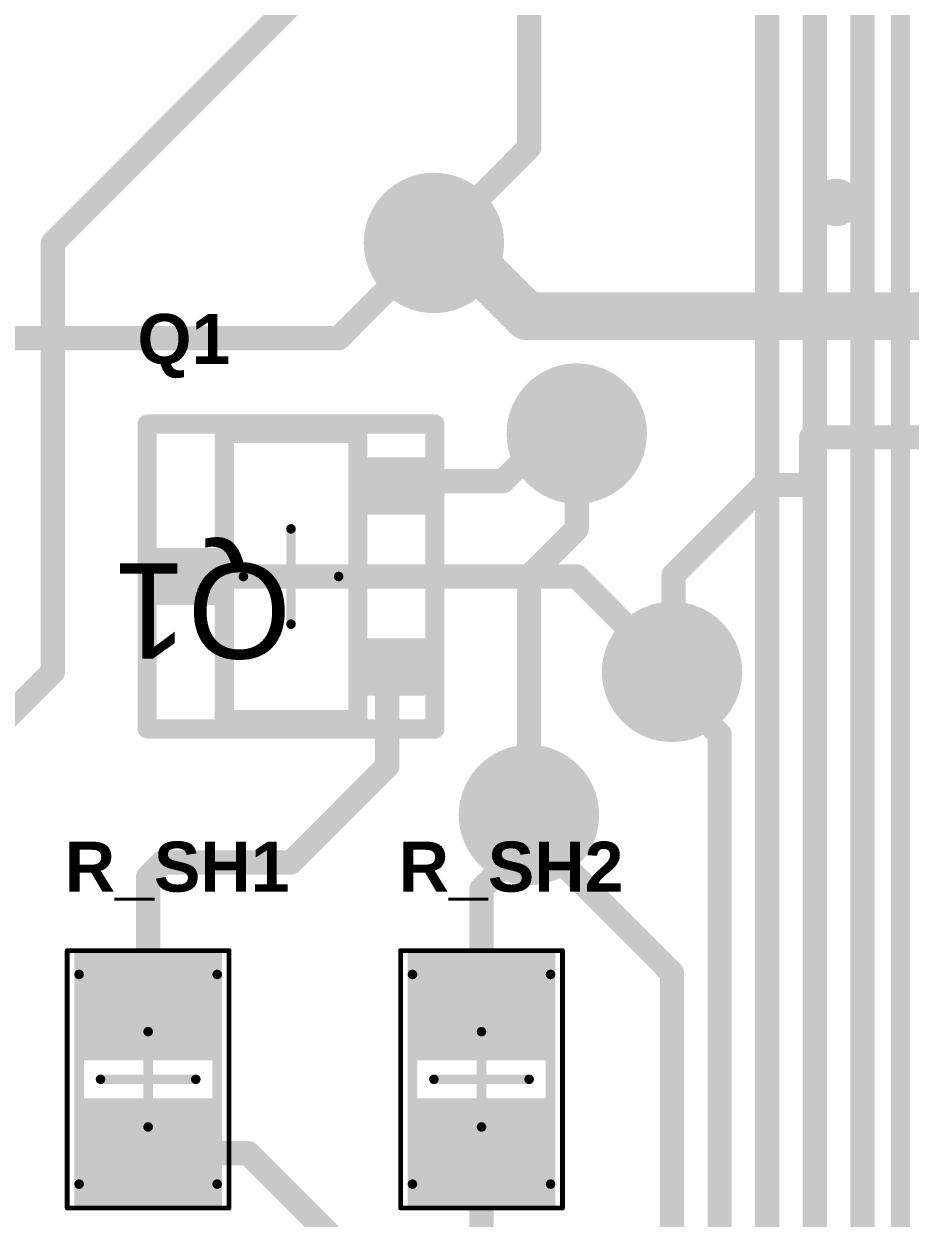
# Model space of a CAD drawing. Header units: inches. Extents: x 0 to 5429, y 0 to 5429.
# Drawn here: x 20.2 to 29.5, y 34.27 to 46.8 of the extents above; entities that cross this region are included whole.
import ezdxf

# ---------------------------------------------------------------- set-up
doc = ezdxf.new("R2010")
doc.units = ezdxf.units.IN
for name, color, linetype in [('Bottom Layer', 5, 'Continuous'), ('Bottom Solder', 6, 'Continuous'), ('GND', 16, 'Continuous'), ('Top 3D Body', 56, 'Continuous'), ('Top Assembly', 56, 'Continuous'), ('Top Component Center', 56, 'Continuous'), ('Top Courtyard', 56, 'Continuous'), ('Top Layer', 1, 'Continuous'), ('Top Overlay', 2, 'Continuous'), ('Top Paste', 8, 'Continuous'), ('Top Solder', 216, 'Continuous'), ('VDD', 76, 'Continuous'), ('Via Holes', 16, 'Continuous')]:
    doc.layers.add(name, color=color, linetype=linetype)
doc.styles.add('Arial', font='', dxfattribs={"height": 0.2})
doc.styles.add('Arial_Bold', font='', dxfattribs={"height": 0.2})
doc.styles.get('Arial').set_extended_font_data('Arial')
doc.styles.get('Arial_Bold').set_extended_font_data('Arial', bold=True)

# ---------------------------------------------------------------- blocks, each defined once
blk = doc.blocks.new('RESC2013X70X40LL20T20_12')
at = {"layer": 'Top Layer'}
for points in [[(-1.25000004, -0.6750278600000001), (-1.25000004, 0.6749719799999998), (-0.2999994000000001, 0.6749719800000001), (-0.2999993999999998, -0.6750278599999998)], [(0.3000095600000002, -0.6750278600000001), (0.3000095599999998, 0.6749719799999998), (1.2500102, 0.6749719800000001), (1.2500102, -0.6750278599999998)]]:
    blk.add_hatch(color=1, dxfattribs=at).paths.add_polyline_path(points)
at = {"layer": 'Top Paste'}
for points in [[(-1.25000004, -0.6750278600000001), (-1.25000004, 0.6749719799999998), (-0.2999994000000001, 0.6749719800000001), (-0.2999993999999998, -0.6750278599999998)], [(0.3000095600000002, -0.6750278600000001), (0.3000095599999998, 0.6749719799999998), (1.2500102, 0.6749719800000001), (1.2500102, -0.6750278599999998)]]:
    blk.add_hatch(color=8, dxfattribs=at).paths.add_polyline_path(points)
at = {"layer": 'Top Solder'}
for points in [[(-1.35160004, -0.7766278600000002), (-1.35160004, 0.7765719799999998), (-0.1983994000000001, 0.77657198), (-0.1983993999999998, -0.7766278599999997)], [(0.1984095600000001, -0.7766278600000002), (0.1984095599999998, 0.7765719799999998), (1.3516102, 0.77657198), (1.3516102, -0.7766278599999997)]]:
    blk.add_hatch(color=216, dxfattribs=at).paths.add_polyline_path(points)
at = {"layer": 'Top 3D Body'}
for points in [[(-1.10001812, -0.72499474, 0.0999998, 0.0999998, 0), (-1.10001812, 0.72498966, 0.0999998, 0.0999998, 0)], [(1.09997748, 0.72498966, 0.0999998, 0.0999998, 0), (-1.10001812, 0.72498966, 0.0999998, 0.0999998, 0)], [(1.09997748, -0.72499474, 0.0999998, 0.0999998, 0), (1.09997748, 0.72498966, 0.0999998, 0.0999998, 0)], [(1.09997748, -0.72499474, 0.0999998, 0.0999998, 0), (-1.10001812, -0.72499474, 0.0999998, 0.0999998, 0)]]:
    blk.add_lwpolyline(points, format="xyseb", dxfattribs=at)
for points in [[(-1.1250168, 0.72498966, 0.0499999, 0.0499999, 1), (-1.07501944, 0.72498966, 0.0499999, 0.0499999, 1)], [(-1.1250168, 0.72498966, 0.0499999, 0.0499999, 1), (-1.07501944, 0.72498966, 0.0499999, 0.0499999, 1)], [(1.0749788, 0.72498966, 0.0499999, 0.0499999, 1), (1.12497616, 0.72498966, 0.0499999, 0.0499999, 1)], [(1.0749788, 0.72498966, 0.0499999, 0.0499999, 1), (1.12497616, 0.72498966, 0.0499999, 0.0499999, 1)], [(-1.1250168, -0.72499474, 0.0499999, 0.0499999, 1), (-1.07501944, -0.72499474, 0.0499999, 0.0499999, 1)], [(-1.1250168, -0.72499474, 0.0499999, 0.0499999, 1), (-1.07501944, -0.72499474, 0.0499999, 0.0499999, 1)], [(1.0749788, -0.72499474, 0.0499999, 0.0499999, 1), (1.12497616, -0.72499474, 0.0499999, 0.0499999, 1)], [(1.0749788, -0.72499474, 0.0499999, 0.0499999, 1), (1.12497616, -0.72499474, 0.0499999, 0.0499999, 1)]]:
    blk.add_lwpolyline(points, format="xyseb", close=True, dxfattribs=at)
at = {"layer": 'Top Courtyard'}
for points in [[(-1.35000492, -0.8500135399999998, 0.0499999, 0.0499999, 0), (-1.35000492, 0.85000846, 0.0499999, 0.0499999, 0)], [(1.35001508, 0.85000846, 0.0499999, 0.0499999, 0), (-1.35000492, 0.85000846, 0.0499999, 0.0499999, 0)], [(1.35001508, -0.8500135399999998, 0.0499999, 0.0499999, 0), (1.35001508, 0.85000846, 0.0499999, 0.0499999, 0)], [(5.08e-06, -0.50000154, 0.0999998, 0.0999998, 0), (5.08e-06, 0.49999646, 0.0999998, 0.0999998, 0)], [(0.49997868, -2.794e-05, 0.0999998, 0.0999998, 0), (-0.5000193199999999, -2.794e-05, 0.0999998, 0.0999998, 0)], [(1.35001508, -0.8500135399999998, 0.0499999, 0.0499999, 0), (-1.35000492, -0.8500135399999998, 0.0499999, 0.0499999, 0)]]:
    blk.add_lwpolyline(points, format="xyseb", dxfattribs=at)
for points in [[(-1.36250426, 0.85000846, 0.02499868, 0.02499868, 1), (-1.33750558, 0.85000846, 0.02499868, 0.02499868, 1)], [(-1.36250426, 0.85000846, 0.02499868, 0.02499868, 1), (-1.33750558, 0.85000846, 0.02499868, 0.02499868, 1)], [(1.33751574, 0.85000846, 0.02499868, 0.02499868, 1), (1.36251442, 0.85000846, 0.02499868, 0.02499868, 1)], [(1.33751574, 0.85000846, 0.02499868, 0.02499868, 1), (1.36251442, 0.85000846, 0.02499868, 0.02499868, 1)], [(-0.0249936, 0.49999646, 0.0499999, 0.0499999, 1), (0.02500376, 0.49999646, 0.0499999, 0.0499999, 1)], [(-0.525018, -2.794e-05, 0.0499999, 0.0499999, 1), (-0.4750206399999999, -2.794e-05, 0.0499999, 0.0499999, 1)], [(0.47498, -2.794e-05, 0.0499999, 0.0499999, 1), (0.52497736, -2.794e-05, 0.0499999, 0.0499999, 1)], [(-0.0249936, -0.50000154, 0.0499999, 0.0499999, 1), (0.02500376, -0.50000154, 0.0499999, 0.0499999, 1)], [(-1.36250426, -0.8500135399999998, 0.02499868, 0.02499868, 1), (-1.33750558, -0.8500135399999998, 0.02499868, 0.02499868, 1)], [(-1.36250426, -0.8500135399999998, 0.02499868, 0.02499868, 1), (-1.33750558, -0.8500135399999998, 0.02499868, 0.02499868, 1)], [(1.33751574, -0.8500135399999998, 0.02499868, 0.02499868, 1), (1.36251442, -0.8500135399999998, 0.02499868, 0.02499868, 1)], [(1.33751574, -0.8500135399999998, 0.02499868, 0.02499868, 1), (1.36251442, -0.8500135399999998, 0.02499868, 0.02499868, 1)]]:
    blk.add_lwpolyline(points, format="xyseb", close=True, dxfattribs=at)
blk = doc.blocks.new('RESC2013X70X40LL20T20_13')
at = {"layer": 'Top Layer'}
for points in [[(-1.25002544, -0.67498214), (-1.25002544, 0.6750176999999999), (-0.3000247999999999, 0.6750176999999999), (-0.3000248, -0.67498214)], [(0.2999841599999999, -0.67498214), (0.2999841600000001, 0.6750176999999999), (1.2499848, 0.6750176999999999), (1.2499848, -0.67498214)]]:
    blk.add_hatch(color=1, dxfattribs=at).paths.add_polyline_path(points)
at = {"layer": 'Top Paste'}
for points in [[(-1.25002544, -0.67498214), (-1.25002544, 0.6750176999999999), (-0.3000247999999999, 0.6750176999999999), (-0.3000248, -0.67498214)], [(0.2999841599999999, -0.67498214), (0.2999841600000001, 0.6750176999999999), (1.2499848, 0.6750176999999999), (1.2499848, -0.67498214)]]:
    blk.add_hatch(color=8, dxfattribs=at).paths.add_polyline_path(points)
at = {"layer": 'Top Solder'}
for points in [[(-1.35162544, -0.7765821399999999), (-1.35162544, 0.7766177), (-0.1984247999999999, 0.7766177), (-0.1984248000000001, -0.7765821399999999)], [(0.1983841599999999, -0.7765821399999999), (0.1983841600000001, 0.7766177), (1.3515848, 0.7766177), (1.3515848, -0.7765821399999999)]]:
    blk.add_hatch(color=216, dxfattribs=at).paths.add_polyline_path(points)
at = {"layer": 'Top 3D Body'}
for points in [[(-1.09999272, 0.7250353799999999, 0.0999998, 0.0999998, 0), (-1.09999272, -0.72499982, 0.0999998, 0.0999998, 0)], [(-1.09999272, 0.7250353799999999, 0.0999998, 0.0999998, 0), (1.10000288, 0.7250353799999999, 0.0999998, 0.0999998, 0)], [(1.10000288, 0.7250353799999999, 0.0999998, 0.0999998, 0), (1.10000288, -0.72499982, 0.0999998, 0.0999998, 0)], [(-1.09999272, -0.72499982, 0.0999998, 0.0999998, 0), (1.10000288, -0.72499982, 0.0999998, 0.0999998, 0)]]:
    blk.add_lwpolyline(points, format="xyseb", dxfattribs=at)
for points in [[(-1.1249914, 0.7250353799999999, 0.0499999, 0.0499999, 1), (-1.07499404, 0.7250353799999999, 0.0499999, 0.0499999, 1)], [(-1.1249914, 0.7250353799999999, 0.0499999, 0.0499999, 1), (-1.07499404, 0.7250353799999999, 0.0499999, 0.0499999, 1)], [(1.0750042, 0.7250353799999999, 0.0499999, 0.0499999, 1), (1.12500156, 0.7250353799999999, 0.0499999, 0.0499999, 1)], [(1.0750042, 0.7250353799999999, 0.0499999, 0.0499999, 1), (1.12500156, 0.7250353799999999, 0.0499999, 0.0499999, 1)], [(-1.1249914, -0.72499982, 0.0499999, 0.0499999, 1), (-1.07499404, -0.72499982, 0.0499999, 0.0499999, 1)], [(-1.1249914, -0.72499982, 0.0499999, 0.0499999, 1), (-1.07499404, -0.72499982, 0.0499999, 0.0499999, 1)], [(1.0750042, -0.72499982, 0.0499999, 0.0499999, 1), (1.12500156, -0.72499982, 0.0499999, 0.0499999, 1)], [(1.0750042, -0.72499982, 0.0499999, 0.0499999, 1), (1.12500156, -0.72499982, 0.0499999, 0.0499999, 1)]]:
    blk.add_lwpolyline(points, format="xyseb", close=True, dxfattribs=at)
at = {"layer": 'Top Courtyard'}
for points in [[(-1.35003032, 0.85000338, 0.0499999, 0.0499999, 0), (-1.35003032, -0.84996782, 0.0499999, 0.0499999, 0)], [(-1.35003032, 0.85000338, 0.0499999, 0.0499999, 0), (1.34998968, 0.85000338, 0.0499999, 0.0499999, 0)], [(1.34998968, 0.85000338, 0.0499999, 0.0499999, 0), (1.34998968, -0.84996782, 0.0499999, 0.0499999, 0)], [(-2.032e-05, 0.50004218, 0.0999998, 0.0999998, 0), (-2.032e-05, -0.49995582, 0.0999998, 0.0999998, 0)], [(-0.4999939199999999, 1.778e-05, 0.0999998, 0.0999998, 0), (0.50000408, 1.778e-05, 0.0999998, 0.0999998, 0)], [(-1.35003032, -0.84996782, 0.0499999, 0.0499999, 0), (1.34998968, -0.84996782, 0.0499999, 0.0499999, 0)]]:
    blk.add_lwpolyline(points, format="xyseb", dxfattribs=at)
for points in [[(-1.36252966, 0.85000338, 0.02499868, 0.02499868, 1), (-1.33753098, 0.85000338, 0.02499868, 0.02499868, 1)], [(-1.36252966, 0.85000338, 0.02499868, 0.02499868, 1), (-1.33753098, 0.85000338, 0.02499868, 0.02499868, 1)], [(1.33749034, 0.85000338, 0.02499868, 0.02499868, 1), (1.36248902, 0.85000338, 0.02499868, 0.02499868, 1)], [(1.33749034, 0.85000338, 0.02499868, 0.02499868, 1), (1.36248902, 0.85000338, 0.02499868, 0.02499868, 1)], [(-0.025019, 0.50004218, 0.0499999, 0.0499999, 1), (0.02497836, 0.50004218, 0.0499999, 0.0499999, 1)], [(-0.5249925999999999, 1.778e-05, 0.0499999, 0.0499999, 1), (-0.47499524, 1.778e-05, 0.0499999, 0.0499999, 1)], [(0.4750054, 1.778e-05, 0.0499999, 0.0499999, 1), (0.52500276, 1.778e-05, 0.0499999, 0.0499999, 1)], [(-0.025019, -0.49995582, 0.0499999, 0.0499999, 1), (0.02497836, -0.49995582, 0.0499999, 0.0499999, 1)], [(-1.36252966, -0.84996782, 0.02499868, 0.02499868, 1), (-1.33753098, -0.84996782, 0.02499868, 0.02499868, 1)], [(-1.36252966, -0.84996782, 0.02499868, 0.02499868, 1), (-1.33753098, -0.84996782, 0.02499868, 0.02499868, 1)], [(1.33749034, -0.84996782, 0.02499868, 0.02499868, 1), (1.36248902, -0.84996782, 0.02499868, 0.02499868, 1)], [(1.33749034, -0.84996782, 0.02499868, 0.02499868, 1), (1.36248902, -0.84996782, 0.02499868, 0.02499868, 1)]]:
    blk.add_lwpolyline(points, format="xyseb", close=True, dxfattribs=at)
blk = doc.blocks.new('FP_SS8050_G_MFG_25')
at = {"layer": 'Top Layer'}
for points in [[(-1.41006195, 1.25004068), (-0.6100610099999999, 1.25004068), (-0.6100610099999999, 0.65004188), (-1.41006195, 0.65004188)], [(0.60994925, 0.30002988), (1.40995019, 0.30002988), (1.40995019, -0.29996892), (0.60994925, -0.29996892)], [(-1.41006195, -0.64998092), (-0.6100610099999999, -0.64998092), (-0.6100610099999999, -1.24997972), (-1.41006195, -1.24997972)]]:
    blk.add_hatch(color=1, dxfattribs=at).paths.add_polyline_path(points)
at = {"layer": 'Top Paste'}
for points in [[(-1.41006195, 1.25004068), (-0.6100610099999999, 1.25004068), (-0.6100610099999999, 0.65004188), (-1.41006195, 0.65004188)], [(0.60994925, 0.30002988), (1.40995019, 0.30002988), (1.40995019, -0.29996892), (0.60994925, -0.29996892)], [(-1.41006195, -0.64998092), (-0.6100610099999999, -0.64998092), (-0.6100610099999999, -1.24997972), (-1.41006195, -1.24997972)]]:
    blk.add_hatch(color=8, dxfattribs=at).paths.add_polyline_path(points)
at = {"layer": 'Top Solder'}
for points in [[(-1.41006195, 1.25004068), (-0.6100610099999999, 1.25004068), (-0.6100610099999999, 0.65004188), (-1.41006195, 0.65004188)], [(0.60994925, 0.30002988), (1.40995019, 0.30002988), (1.40995019, -0.29996892), (0.60994925, -0.29996892)], [(-1.41006195, -0.64998092), (-0.6100610099999999, -0.64998092), (-0.6100610099999999, -1.24997972), (-1.41006195, -1.24997972)]]:
    blk.add_hatch(color=216, dxfattribs=at).paths.add_polyline_path(points)
at = {"layer": 'Top 3D Body'}
for points in [[(0.69996812, 1.50005288, 0.1999996, 0.1999996, 0), (-0.70002908, 1.50005288, 0.1999996, 0.1999996, 0)], [(-0.70002908, 1.50005288, 0.1999996, 0.1999996, 0), (-0.70002908, -1.49994112, 0.1999996, 0.1999996, 0)], [(0.69996812, 1.50005288, 0.1999996, 0.1999996, 0), (0.69996812, -1.49994112, 0.1999996, 0.1999996, 0)], [(0.69996812, -1.49994112, 0.1999996, 0.1999996, 0), (-0.70002908, -1.49994112, 0.1999996, 0.1999996, 0)]]:
    blk.add_lwpolyline(points, format="xyseb", dxfattribs=at)
for points in [[(-0.75002898, 1.50005288, 0.0999998, 0.0999998, 1), (-0.6500291799999999, 1.50005288, 0.0999998, 0.0999998, 1)], [(-0.75002898, 1.50005288, 0.0999998, 0.0999998, 1), (-0.6500291799999999, 1.50005288, 0.0999998, 0.0999998, 1)], [(0.64996822, 1.50005288, 0.0999998, 0.0999998, 1), (0.74996802, 1.50005288, 0.0999998, 0.0999998, 1)], [(0.64996822, 1.50005288, 0.0999998, 0.0999998, 1), (0.74996802, 1.50005288, 0.0999998, 0.0999998, 1)], [(-0.75002898, -1.49994112, 0.0999998, 0.0999998, 1), (-0.6500291799999999, -1.49994112, 0.0999998, 0.0999998, 1)], [(-0.75002898, -1.49994112, 0.0999998, 0.0999998, 1), (-0.6500291799999999, -1.49994112, 0.0999998, 0.0999998, 1)], [(0.64996822, -1.49994112, 0.0999998, 0.0999998, 1), (0.74996802, -1.49994112, 0.0999998, 0.0999998, 1)], [(0.64996822, -1.49994112, 0.0999998, 0.0999998, 1), (0.74996802, -1.49994112, 0.0999998, 0.0999998, 1)]]:
    blk.add_lwpolyline(points, format="xyseb", close=True, dxfattribs=at)
at = {"layer": 'Top Assembly'}
for points in [[(-1.51003508, 1.60002728, 0.1999996, 0.1999996, 0), (-1.51003508, -1.59996632, 0.1999996, 0.1999996, 0)], [(1.50997412, 1.60002728, 0.1999996, 0.1999996, 0), (-1.51003508, 1.60002728, 0.1999996, 0.1999996, 0)], [(1.50997412, 1.60002728, 0.1999996, 0.1999996, 0), (1.50997412, -1.59996632, 0.1999996, 0.1999996, 0)], [(1.50997412, -1.59996632, 0.1999996, 0.1999996, 0), (-1.51003508, -1.59996632, 0.1999996, 0.1999996, 0)]]:
    blk.add_lwpolyline(points, format="xyseb", dxfattribs=at)
for points in [[(-1.56003498, 1.60002728, 0.0999998, 0.0999998, 1), (-1.46003518, 1.60002728, 0.0999998, 0.0999998, 1)], [(-1.56003498, 1.60002728, 0.0999998, 0.0999998, 1), (-1.46003518, 1.60002728, 0.0999998, 0.0999998, 1)], [(1.45997422, 1.60002728, 0.0999998, 0.0999998, 1), (1.55997402, 1.60002728, 0.0999998, 0.0999998, 1)], [(1.45997422, 1.60002728, 0.0999998, 0.0999998, 1), (1.55997402, 1.60002728, 0.0999998, 0.0999998, 1)], [(-1.56003498, -1.59996632, 0.0999998, 0.0999998, 1), (-1.46003518, -1.59996632, 0.0999998, 0.0999998, 1)], [(-1.56003498, -1.59996632, 0.0999998, 0.0999998, 1), (-1.46003518, -1.59996632, 0.0999998, 0.0999998, 1)], [(1.45997422, -1.59996632, 0.0999998, 0.0999998, 1), (1.55997402, -1.59996632, 0.0999998, 0.0999998, 1)], [(1.45997422, -1.59996632, 0.0999998, 0.0999998, 1), (1.55997402, -1.59996632, 0.0999998, 0.0999998, 1)]]:
    blk.add_lwpolyline(points, format="xyseb", close=True, dxfattribs=at)
at = {"layer": 'Top Component Center'}
for points in [[(-5.588e-05, 0.50005488, 0.0999998, 0.0999998, 0), (-5.588e-05, -0.49994312, 0.0999998, 0.0999998, 0)], [(0.49996852, 3.048e-05, 0.0999998, 0.0999998, 0), (-0.50002948, 3.048e-05, 0.0999998, 0.0999998, 0)]]:
    blk.add_lwpolyline(points, format="xyseb", dxfattribs=at)
for points in [[(-0.02505456, 0.50005488, 0.0499999, 0.0499999, 1), (0.0249428, 0.50005488, 0.0499999, 0.0499999, 1)], [(-0.52502816, 3.048e-05, 0.0499999, 0.0499999, 1), (-0.4750308, 3.048e-05, 0.0499999, 0.0499999, 1)], [(0.47496984, 3.048e-05, 0.0499999, 0.0499999, 1), (0.5249672, 3.048e-05, 0.0499999, 0.0499999, 1)], [(-0.02505456, -0.49994312, 0.0499999, 0.0499999, 1), (0.0249428, -0.49994312, 0.0499999, 0.0499999, 1)]]:
    blk.add_lwpolyline(points, format="xyseb", close=True, dxfattribs=at)
at = {"layer": 'Top Courtyard'}
for points in [[(-1.51003508, 1.60002728, 0.1999996, 0.1999996, 0), (-1.51003508, -1.59996632, 0.1999996, 0.1999996, 0)], [(1.50997412, 1.60002728, 0.1999996, 0.1999996, 0), (-1.51003508, 1.60002728, 0.1999996, 0.1999996, 0)], [(1.50997412, 1.60002728, 0.1999996, 0.1999996, 0), (1.50997412, -1.59996632, 0.1999996, 0.1999996, 0)], [(1.50997412, -1.59996632, 0.1999996, 0.1999996, 0), (-1.51003508, -1.59996632, 0.1999996, 0.1999996, 0)]]:
    blk.add_lwpolyline(points, format="xyseb", dxfattribs=at)
for points in [[(-1.56003498, 1.60002728, 0.0999998, 0.0999998, 1), (-1.46003518, 1.60002728, 0.0999998, 0.0999998, 1)], [(-1.56003498, 1.60002728, 0.0999998, 0.0999998, 1), (-1.46003518, 1.60002728, 0.0999998, 0.0999998, 1)], [(1.45997422, 1.60002728, 0.0999998, 0.0999998, 1), (1.55997402, 1.60002728, 0.0999998, 0.0999998, 1)], [(1.45997422, 1.60002728, 0.0999998, 0.0999998, 1), (1.55997402, 1.60002728, 0.0999998, 0.0999998, 1)], [(-1.56003498, -1.59996632, 0.0999998, 0.0999998, 1), (-1.46003518, -1.59996632, 0.0999998, 0.0999998, 1)], [(-1.56003498, -1.59996632, 0.0999998, 0.0999998, 1), (-1.46003518, -1.59996632, 0.0999998, 0.0999998, 1)], [(1.45997422, -1.59996632, 0.0999998, 0.0999998, 1), (1.55997402, -1.59996632, 0.0999998, 0.0999998, 1)], [(1.45997422, -1.59996632, 0.0999998, 0.0999998, 1), (1.55997402, -1.59996632, 0.0999998, 0.0999998, 1)]]:
    blk.add_lwpolyline(points, format="xyseb", close=True, dxfattribs=at)
at = {"layer": 'Top Overlay'}
for points in [[(0.69996812, 1.50005288, 0.1999996, 0.1999996, 0), (-0.23505668, 1.50005288, 0.1999996, 0.1999996, 0)], [(0.69996812, 1.50005288, 0.1999996, 0.1999996, 0), (0.69996812, 0.67506088, 0.1999996, 0.1999996, 0)], [(-0.70002908, 0.27506168, 0.1999996, 0.1999996, 0), (-0.70002908, -0.27494992, 0.1999996, 0.1999996, 0)], [(0.69996812, -0.67494912, 0.1999996, 0.1999996, 0), (0.69996812, -1.49994112, 0.1999996, 0.1999996, 0)], [(0.69996812, -1.49994112, 0.1999996, 0.1999996, 0), (-0.23505668, -1.49994112, 0.1999996, 0.1999996, 0)]]:
    blk.add_lwpolyline(points, format="xyseb", dxfattribs=at)
for points in [[(-0.28505658, 1.50005288, 0.0999998, 0.0999998, 1), (-0.18505678, 1.50005288, 0.0999998, 0.0999998, 1)], [(0.64996822, 1.50005288, 0.0999998, 0.0999998, 1), (0.74996802, 1.50005288, 0.0999998, 0.0999998, 1)], [(0.64996822, 1.50005288, 0.0999998, 0.0999998, 1), (0.74996802, 1.50005288, 0.0999998, 0.0999998, 1)], [(0.64996822, 0.67506088, 0.0999998, 0.0999998, 1), (0.74996802, 0.67506088, 0.0999998, 0.0999998, 1)], [(-0.75002898, 0.27506168, 0.0999998, 0.0999998, 1), (-0.6500291799999999, 0.27506168, 0.0999998, 0.0999998, 1)], [(-0.75002898, -0.27494992, 0.0999998, 0.0999998, 1), (-0.6500291799999999, -0.27494992, 0.0999998, 0.0999998, 1)], [(0.64996822, -0.67494912, 0.0999998, 0.0999998, 1), (0.74996802, -0.67494912, 0.0999998, 0.0999998, 1)], [(-0.28505658, -1.49994112, 0.0999998, 0.0999998, 1), (-0.18505678, -1.49994112, 0.0999998, 0.0999998, 1)], [(0.64996822, -1.49994112, 0.0999998, 0.0999998, 1), (0.74996802, -1.49994112, 0.0999998, 0.0999998, 1)], [(0.64996822, -1.49994112, 0.0999998, 0.0999998, 1), (0.74996802, -1.49994112, 0.0999998, 0.0999998, 1)]]:
    blk.add_lwpolyline(points, format="xyseb", close=True, dxfattribs=at)
at = {"layer": 'Top Assembly', "style": 'Arial'}
blk.add_text('Q1', height=1.00000054, dxfattribs=at).set_placement((0, -0.1390904))
blk = doc.blocks.new('FP_ESP32_WROOM_32D_MFG_26')
at = {"layer": 'Top Assembly'}
blk.add_lwpolyline([(-9.60000874, -13.3500114, 0.1999996, 0.1999996, 0), (-9.60000874, 12.900025, 0.1999996, 0.1999996, 0)], format="xyseb", dxfattribs=at)
at = {"layer": 'Top Courtyard'}
blk.add_lwpolyline([(-9.60000874, -13.3500114, 0.1999996, 0.1999996, 0), (-9.60000874, 12.900025, 0.1999996, 0.1999996, 0)], format="xyseb", dxfattribs=at)
at = {"layer": 'Top Overlay'}
for points in [[(-10.15000002, 5.18500106, 0.2499995, 0.2499995, 1), (-10.40000206, 5.18500106, 0.2499995, 0.2499995, 1)], [(-10.4625013, 5.18500106, 0.12499848, 0.12499848, 1), (-10.33750282, 5.18500106, 0.12499848, 0.12499848, 1)], [(-10.21249926, 5.18500106, 0.12499848, 0.12499848, 1), (-10.08750078, 5.18500106, 0.12499848, 0.12499848, 1)]]:
    blk.add_lwpolyline(points, format="xyseb", close=True, dxfattribs=at)

msp = doc.modelspace()

# ---------------------------------------------------------------- hatches: boundary and pattern name
at = {"layer": 'Bottom Layer'}
h = msp.add_hatch(color=5, dxfattribs=at)
edge = h.paths.add_edge_path()
edge.add_arc((24.49999926, 44.4999999), 0.635, 0, 360)
h = msp.add_hatch(color=5, dxfattribs=at)
edge = h.paths.add_edge_path()
edge.add_arc((25.9999988, 42.49999881999999), 0.635, 0, 360)
h = msp.add_hatch(color=5, dxfattribs=at)
edge = h.paths.add_edge_path()
edge.add_arc((26.99999934, 39.99999874), 0.635, 0, 360)
h = msp.add_hatch(color=5, dxfattribs=at)
edge = h.paths.add_edge_path()
edge.add_arc((25.49791192, 38.49790878), 0.635, 0, 360)
at = {"layer": 'Bottom Solder'}
h = msp.add_hatch(color=6, dxfattribs=at)
edge = h.paths.add_edge_path()
edge.add_arc((24.49999926, 44.4999999), 0.7366, 0, 360)
h = msp.add_hatch(color=6, dxfattribs=at)
edge = h.paths.add_edge_path()
edge.add_arc((25.9999988, 42.49999881999999), 0.7366, 0, 360)
h = msp.add_hatch(color=6, dxfattribs=at)
edge = h.paths.add_edge_path()
edge.add_arc((26.99999934, 39.99999874), 0.7366, 0, 360)
h = msp.add_hatch(color=6, dxfattribs=at)
edge = h.paths.add_edge_path()
edge.add_arc((25.49791192, 38.49790878), 0.7366, 0, 360)
at = {"layer": 'GND'}
h = msp.add_hatch(color=16, dxfattribs=at)
edge = h.paths.add_edge_path()
edge.add_arc((24.49999926, 44.4999999), 0.635, 0, 360)
h = msp.add_hatch(color=16, dxfattribs=at)
edge = h.paths.add_edge_path()
edge.add_arc((25.9999988, 42.49999881999999), 0.635, 0, 360)
h = msp.add_hatch(color=16, dxfattribs=at)
edge = h.paths.add_edge_path()
edge.add_arc((26.99999934, 39.99999874), 0.635, 0, 360)
h = msp.add_hatch(color=16, dxfattribs=at)
edge = h.paths.add_edge_path()
edge.add_arc((25.49791192, 38.49790878), 0.635, 0, 360)
at = {"layer": 'Top Layer'}
h = msp.add_hatch(color=1, dxfattribs=at)
edge = h.paths.add_edge_path()
edge.add_arc((24.49999926, 44.4999999), 0.635, 0, 360)
h = msp.add_hatch(color=1, dxfattribs=at)
edge = h.paths.add_edge_path()
edge.add_arc((25.9999988, 42.49999881999999), 0.635, 0, 360)
h = msp.add_hatch(color=1, dxfattribs=at)
edge = h.paths.add_edge_path()
edge.add_arc((26.99999934, 39.99999874), 0.635, 0, 360)
h = msp.add_hatch(color=1, dxfattribs=at)
edge = h.paths.add_edge_path()
edge.add_arc((25.49791192, 38.49790878), 0.635, 0, 360)
at = {"layer": 'Top Solder'}
h = msp.add_hatch(color=216, dxfattribs=at)
edge = h.paths.add_edge_path()
edge.add_arc((24.49999926, 44.4999999), 0.7366, 0, 360)
h = msp.add_hatch(color=216, dxfattribs=at)
edge = h.paths.add_edge_path()
edge.add_arc((25.9999988, 42.49999881999999), 0.7366, 0, 360)
h = msp.add_hatch(color=216, dxfattribs=at)
edge = h.paths.add_edge_path()
edge.add_arc((26.99999934, 39.99999874), 0.7366, 0, 360)
h = msp.add_hatch(color=216, dxfattribs=at)
edge = h.paths.add_edge_path()
edge.add_arc((25.49791192, 38.49790878), 0.7366, 0, 360)
at = {"layer": 'VDD'}
h = msp.add_hatch(color=76, dxfattribs=at)
edge = h.paths.add_edge_path()
edge.add_arc((24.49999926, 44.4999999), 0.635, 0, 360)
h = msp.add_hatch(color=76, dxfattribs=at)
edge = h.paths.add_edge_path()
edge.add_arc((25.9999988, 42.49999881999999), 0.635, 0, 360)
h = msp.add_hatch(color=76, dxfattribs=at)
edge = h.paths.add_edge_path()
edge.add_arc((26.99999934, 39.99999874), 0.635, 0, 360)
h = msp.add_hatch(color=76, dxfattribs=at)
edge = h.paths.add_edge_path()
edge.add_arc((25.49791192, 38.49790878), 0.635, 0, 360)
at = {"layer": 'Via Holes'}
h = msp.add_hatch(color=7, dxfattribs=at)
edge = h.paths.add_edge_path()
edge.add_arc((24.49999926, 44.4999999), 0.3556, 0, 360)
h = msp.add_hatch(color=7, dxfattribs=at)
edge = h.paths.add_edge_path()
edge.add_arc((25.9999988, 42.49999881999999), 0.3556, 0, 360)
h = msp.add_hatch(color=7, dxfattribs=at)
edge = h.paths.add_edge_path()
edge.add_arc((26.99999934, 39.99999874), 0.3556, 0, 360)
h = msp.add_hatch(color=7, dxfattribs=at)
edge = h.paths.add_edge_path()
edge.add_arc((25.49791192, 38.49790878), 0.3556, 0, 360)

# ---------------------------------------------------------------- linework, layer by layer
at = {"layer": 'Bottom Layer'}
for points in [[(28.49999888, 23.14879038, 0.254, 0.254, 0), (28.49999888, 59.49999784, 0.254, 0.254, 0)], [(29.00000042, 23.64879192, 0.254, 0.254, 0), (29.00000042, 58.99999884, 0.254, 0.254, 0)], [(20.49999964, 44.4999999, 0.254, 0.254, 0), (24.00000026, 48.00000052, 0.254, 0.254, 0)], [(20.49999964, 39.99999874, 0.254, 0.254, 0), (20.49999964, 44.4999999, 0.254, 0.254, 0)], [(25.9999988, 41.49999827999999, 0.254, 0.254, 0), (25.9999988, 42.49999881999999, 0.254, 0.254, 0)], [(25.49791192, 40.9979114, 0.254, 0.254, 0), (25.9999988, 41.49999827999999, 0.254, 0.254, 0)], [(25.49791192, 38.50208708, 0.254, 0.254, 0), (25.49791192, 40.9979114, 0.254, 0.254, 0)], [(20.00000064, 39.49999974, 0.254, 0.254, 0), (20.49999964, 39.99999874, 0.254, 0.254, 0)], [(26.99999934, 39.84320962, 0.254, 0.254, 0), (26.99999934, 39.99999874, 0.254, 0.254, 0)], [(26.99999934, 39.84320962, 0.254, 0.254, 0), (27.50000088, 39.34320808, 0.254, 0.254, 0)], [(27.50000088, 31.0000015, 0.254, 0.254, 0), (27.50000088, 39.34320808, 0.254, 0.254, 0)], [(25.49791192, 38.50208708, 0.254, 0.254, 0), (25.4999998, 38.4999992, 0.254, 0.254, 0)], [(25.49791192, 38.49791132, 0.254, 0.254, 0), (25.4999998, 38.4999992, 0.254, 0.254, 0)], [(25.49791192, 38.49790878, 0.254, 0.254, 0), (25.49791192, 38.49791132, 0.254, 0.254, 0)], [(25.4999998, 38.34111712, 0.254, 0.254, 0), (25.4999998, 38.4999992, 0.254, 0.254, 0)], [(25.4999998, 38.34111712, 0.254, 0.254, 0), (26.99999934, 36.84111758, 0.254, 0.254, 0)], [(26.99999934, 31.49999796, 0.254, 0.254, 0), (26.99999934, 36.84111758, 0.254, 0.254, 0)]]:
    msp.add_lwpolyline(points, format="xyseb", dxfattribs=at)
for points in [[(20.43649964, 44.4999999, 0.127, 0.127, 1), (20.56349964, 44.4999999, 0.127, 0.127, 1)], [(20.43649964, 44.4999999, 0.127, 0.127, 1), (20.56349964, 44.4999999, 0.127, 0.127, 1)], [(25.9364988, 42.49999881999999, 0.127, 0.127, 1), (26.0634988, 42.49999881999999, 0.127, 0.127, 1)], [(25.9364988, 41.49999827999999, 0.127, 0.127, 1), (26.0634988, 41.49999827999999, 0.127, 0.127, 1)], [(25.9364988, 41.49999827999999, 0.127, 0.127, 1), (26.0634988, 41.49999827999999, 0.127, 0.127, 1)], [(25.43441192, 40.9979114, 0.127, 0.127, 1), (25.56141192, 40.9979114, 0.127, 0.127, 1)], [(25.43441192, 40.9979114, 0.127, 0.127, 1), (25.56141192, 40.9979114, 0.127, 0.127, 1)], [(20.43649964, 39.99999874, 0.127, 0.127, 1), (20.56349964, 39.99999874, 0.127, 0.127, 1)], [(20.43649964, 39.99999874, 0.127, 0.127, 1), (20.56349964, 39.99999874, 0.127, 0.127, 1)], [(26.93649934, 39.99999874, 0.127, 0.127, 1), (27.06349934, 39.99999874, 0.127, 0.127, 1)], [(26.93649934, 39.84320962, 0.127, 0.127, 1), (27.06349934, 39.84320962, 0.127, 0.127, 1)], [(26.93649934, 39.84320962, 0.127, 0.127, 1), (27.06349934, 39.84320962, 0.127, 0.127, 1)], [(27.43650088, 39.34320808, 0.127, 0.127, 1), (27.56350088, 39.34320808, 0.127, 0.127, 1)], [(27.43650088, 39.34320808, 0.127, 0.127, 1), (27.56350088, 39.34320808, 0.127, 0.127, 1)], [(25.43441192, 38.50208708, 0.127, 0.127, 1), (25.56141192, 38.50208708, 0.127, 0.127, 1)], [(25.43441192, 38.50208708, 0.127, 0.127, 1), (25.56141192, 38.50208708, 0.127, 0.127, 1)], [(25.43441192, 38.49791132, 0.127, 0.127, 1), (25.56141192, 38.49791132, 0.127, 0.127, 1)], [(25.43441192, 38.49791132, 0.127, 0.127, 1), (25.56141192, 38.49791132, 0.127, 0.127, 1)], [(25.43441192, 38.49790878, 0.127, 0.127, 1), (25.56141192, 38.49790878, 0.127, 0.127, 1)], [(25.4364998, 38.4999992, 0.127, 0.127, 1), (25.5634998, 38.4999992, 0.127, 0.127, 1)], [(25.4364998, 38.4999992, 0.127, 0.127, 1), (25.5634998, 38.4999992, 0.127, 0.127, 1)], [(25.4364998, 38.4999992, 0.127, 0.127, 1), (25.5634998, 38.4999992, 0.127, 0.127, 1)], [(25.4364998, 38.34111712, 0.127, 0.127, 1), (25.5634998, 38.34111712, 0.127, 0.127, 1)], [(25.4364998, 38.34111712, 0.127, 0.127, 1), (25.5634998, 38.34111712, 0.127, 0.127, 1)], [(26.93649934, 36.84111758, 0.127, 0.127, 1), (27.06349934, 36.84111758, 0.127, 0.127, 1)], [(26.93649934, 36.84111758, 0.127, 0.127, 1), (27.06349934, 36.84111758, 0.127, 0.127, 1)]]:
    msp.add_lwpolyline(points, format="xyseb", close=True, dxfattribs=at)
at = {"layer": 'Top Layer'}
for points in [[(24.49999926, 44.4999999, 0.499999, 0.499999, 0), (24.70836054, 44.4999999, 0.499999, 0.499999, 0)], [(24.70836054, 44.4999999, 0.499999, 0.499999, 0), (25.47834884, 43.7300116, 0.499999, 0.499999, 0)], [(25.47834884, 43.7300116, 0.499999, 0.499999, 0), (30.5000152, 43.7300116, 0.499999, 0.499999, 0)], [(25.22507274, 41.99999982, 0.254, 0.254, 0), (25.72507174, 42.49999881999999, 0.254, 0.254, 0)], [(25.72507174, 42.49999881999999, 0.254, 0.254, 0), (25.9999988, 42.49999881999999, 0.254, 0.254, 0)], [(28.46001166, 41.96001005999999, 0.254, 0.254, 0), (28.46001166, 42.46001159999999, 0.254, 0.254, 0)], [(28.46001166, 42.46001159999999, 0.254, 0.254, 0), (30.5000152, 42.46001159999999, 0.254, 0.254, 0)], [(24.0100612, 41.9499796, 0.254, 0.254, 0), (24.06008142, 41.99999982, 0.254, 0.254, 0)], [(24.06008142, 41.99999982, 0.254, 0.254, 0), (25.22507274, 41.99999982, 0.254, 0.254, 0)], [(27.0159988, 41.01599874, 0.254, 0.254, 0), (27.96001012, 41.96001005999999, 0.254, 0.254, 0)], [(27.96001012, 41.96001005999999, 0.254, 0.254, 0), (28.46001166, 41.96001005999999, 0.254, 0.254, 0)], [(21.99005, 40.9999688, 0.254, 0.254, 0), (21.99006524, 40.99998404, 0.254, 0.254, 0)], [(21.99006524, 40.99998404, 0.254, 0.254, 0), (26.00001404, 40.99998404, 0.254, 0.254, 0)], [(26.00001404, 40.99998404, 0.254, 0.254, 0), (26.99999934, 39.99999874, 0.254, 0.254, 0)], [(27.0159988, 40.0159982, 0.254, 0.254, 0), (27.0159988, 41.01599874, 0.254, 0.254, 0)], [(24.0100612, 39.01006168, 0.254, 0.254, 0), (24.0100612, 40.049958, 0.254, 0.254, 0)], [(26.99999934, 39.99999874, 0.254, 0.254, 0), (27.0159988, 40.0159982, 0.254, 0.254, 0)], [(22.99999972, 38.0000002, 0.254, 0.254, 0), (24.0100612, 39.01006168, 0.254, 0.254, 0)], [(25.49791192, 38.22298171999999, 0.254, 0.254, 0), (25.49791192, 38.49790878, 0.254, 0.254, 0)], [(25.0000008, 37.7250706, 0.254, 0.254, 0), (25.49791192, 38.22298171999999, 0.254, 0.254, 0)], [(21.50000018, 37.85120954, 0.254, 0.254, 0), (21.64879084, 38.0000002, 0.254, 0.254, 0)], [(21.64879084, 38.0000002, 0.254, 0.254, 0), (22.99999972, 38.0000002, 0.254, 0.254, 0)], [(21.50000018, 36.50000066, 0.254, 0.254, 0), (21.50000018, 37.85120954, 0.254, 0.254, 0)], [(25.0000008, 36.50000066, 0.254, 0.254, 0), (25.0000008, 37.7250706, 0.254, 0.254, 0)], [(21.50000018, 34.94999106, 0.254, 0.254, 0), (22.55001078, 34.94999106, 0.254, 0.254, 0)], [(22.55001078, 34.94999106, 0.254, 0.254, 0), (23.4999784, 34.00002344, 0.254, 0.254, 0)], [(25.0000008, 33.99999804, 0.254, 0.254, 0), (25.0000008, 34.94999106, 0.254, 0.254, 0)]]:
    msp.add_lwpolyline(points, format="xyseb", dxfattribs=at)
for points in [[(24.37500078, 44.4999999, 0.2499995, 0.2499995, 1), (24.62499774, 44.4999999, 0.2499995, 0.2499995, 1)], [(24.58336206, 44.4999999, 0.2499995, 0.2499995, 1), (24.83335902, 44.4999999, 0.2499995, 0.2499995, 1)], [(24.58336206, 44.4999999, 0.2499995, 0.2499995, 1), (24.83335902, 44.4999999, 0.2499995, 0.2499995, 1)], [(25.35335036, 43.7300116, 0.2499995, 0.2499995, 1), (25.60334732, 43.7300116, 0.2499995, 0.2499995, 1)], [(25.35335036, 43.7300116, 0.2499995, 0.2499995, 1), (25.60334732, 43.7300116, 0.2499995, 0.2499995, 1)], [(25.66157174, 42.49999881999999, 0.127, 0.127, 1), (25.78857174, 42.49999881999999, 0.127, 0.127, 1)], [(25.66157174, 42.49999881999999, 0.127, 0.127, 1), (25.78857174, 42.49999881999999, 0.127, 0.127, 1)], [(25.9364988, 42.49999881999999, 0.127, 0.127, 1), (26.0634988, 42.49999881999999, 0.127, 0.127, 1)], [(28.39651166, 42.46001159999999, 0.127, 0.127, 1), (28.52351166, 42.46001159999999, 0.127, 0.127, 1)], [(28.39651166, 42.46001159999999, 0.127, 0.127, 1), (28.52351166, 42.46001159999999, 0.127, 0.127, 1)], [(23.99658142, 41.99999982, 0.127, 0.127, 1), (24.12358142, 41.99999982, 0.127, 0.127, 1)], [(23.99658142, 41.99999982, 0.127, 0.127, 1), (24.12358142, 41.99999982, 0.127, 0.127, 1)], [(25.16157274, 41.99999982, 0.127, 0.127, 1), (25.28857274, 41.99999982, 0.127, 0.127, 1)], [(25.16157274, 41.99999982, 0.127, 0.127, 1), (25.28857274, 41.99999982, 0.127, 0.127, 1)], [(23.9465612, 41.9499796, 0.127, 0.127, 1), (24.0735612, 41.9499796, 0.127, 0.127, 1)], [(27.89651012, 41.96001005999999, 0.127, 0.127, 1), (28.02351012, 41.96001005999999, 0.127, 0.127, 1)], [(27.89651012, 41.96001005999999, 0.127, 0.127, 1), (28.02351012, 41.96001005999999, 0.127, 0.127, 1)], [(28.39651166, 41.96001005999999, 0.127, 0.127, 1), (28.52351166, 41.96001005999999, 0.127, 0.127, 1)], [(28.39651166, 41.96001005999999, 0.127, 0.127, 1), (28.52351166, 41.96001005999999, 0.127, 0.127, 1)], [(21.92655, 40.9999688, 0.127, 0.127, 1), (22.05355, 40.9999688, 0.127, 0.127, 1)], [(21.92656524, 40.99998404, 0.127, 0.127, 1), (22.05356524, 40.99998404, 0.127, 0.127, 1)], [(21.92656524, 40.99998404, 0.127, 0.127, 1), (22.05356524, 40.99998404, 0.127, 0.127, 1)], [(25.93651404, 40.99998404, 0.127, 0.127, 1), (26.06351404, 40.99998404, 0.127, 0.127, 1)], [(25.93651404, 40.99998404, 0.127, 0.127, 1), (26.06351404, 40.99998404, 0.127, 0.127, 1)], [(26.9524988, 41.01599874, 0.127, 0.127, 1), (27.0794988, 41.01599874, 0.127, 0.127, 1)], [(26.9524988, 41.01599874, 0.127, 0.127, 1), (27.0794988, 41.01599874, 0.127, 0.127, 1)], [(23.9465612, 40.049958, 0.127, 0.127, 1), (24.0735612, 40.049958, 0.127, 0.127, 1)], [(26.93649934, 39.99999874, 0.127, 0.127, 1), (27.06349934, 39.99999874, 0.127, 0.127, 1)], [(26.93649934, 39.99999874, 0.127, 0.127, 1), (27.06349934, 39.99999874, 0.127, 0.127, 1)], [(26.9524988, 40.0159982, 0.127, 0.127, 1), (27.0794988, 40.0159982, 0.127, 0.127, 1)], [(26.9524988, 40.0159982, 0.127, 0.127, 1), (27.0794988, 40.0159982, 0.127, 0.127, 1)], [(23.9465612, 39.01006168, 0.127, 0.127, 1), (24.0735612, 39.01006168, 0.127, 0.127, 1)], [(23.9465612, 39.01006168, 0.127, 0.127, 1), (24.0735612, 39.01006168, 0.127, 0.127, 1)], [(25.43441192, 38.49790878, 0.127, 0.127, 1), (25.56141192, 38.49790878, 0.127, 0.127, 1)], [(25.43441192, 38.22298171999999, 0.127, 0.127, 1), (25.56141192, 38.22298171999999, 0.127, 0.127, 1)], [(25.43441192, 38.22298171999999, 0.127, 0.127, 1), (25.56141192, 38.22298171999999, 0.127, 0.127, 1)], [(21.58529084, 38.0000002, 0.127, 0.127, 1), (21.71229084, 38.0000002, 0.127, 0.127, 1)], [(21.58529084, 38.0000002, 0.127, 0.127, 1), (21.71229084, 38.0000002, 0.127, 0.127, 1)], [(22.93649972, 38.0000002, 0.127, 0.127, 1), (23.06349972, 38.0000002, 0.127, 0.127, 1)], [(22.93649972, 38.0000002, 0.127, 0.127, 1), (23.06349972, 38.0000002, 0.127, 0.127, 1)], [(21.43650018, 37.85120954, 0.127, 0.127, 1), (21.56350018, 37.85120954, 0.127, 0.127, 1)], [(21.43650018, 37.85120954, 0.127, 0.127, 1), (21.56350018, 37.85120954, 0.127, 0.127, 1)], [(24.9365008, 37.7250706, 0.127, 0.127, 1), (25.0635008, 37.7250706, 0.127, 0.127, 1)], [(24.9365008, 37.7250706, 0.127, 0.127, 1), (25.0635008, 37.7250706, 0.127, 0.127, 1)], [(21.43650018, 36.50000066, 0.127, 0.127, 1), (21.56350018, 36.50000066, 0.127, 0.127, 1)], [(24.9365008, 36.50000066, 0.127, 0.127, 1), (25.0635008, 36.50000066, 0.127, 0.127, 1)], [(21.43650018, 34.94999106, 0.127, 0.127, 1), (21.56350018, 34.94999106, 0.127, 0.127, 1)], [(22.48651078, 34.94999106, 0.127, 0.127, 1), (22.61351078, 34.94999106, 0.127, 0.127, 1)], [(22.48651078, 34.94999106, 0.127, 0.127, 1), (22.61351078, 34.94999106, 0.127, 0.127, 1)], [(24.9365008, 34.94999106, 0.127, 0.127, 1), (25.0635008, 34.94999106, 0.127, 0.127, 1)]]:
    msp.add_lwpolyline(points, format="xyseb", close=True, dxfattribs=at)
at = {"layer": 'VDD'}
for points in [[(25.4999998, 45.50000044, 0.254, 0.254, 0), (25.4999998, 54.49999259999999, 0.254, 0.254, 0)], [(27.99999988, 30.49999996, 0.254, 0.254, 0), (27.99999988, 48.49999952, 0.254, 0.254, 0)], [(24.49999926, 44.4999999, 0.254, 0.254, 0), (25.4999998, 45.50000044, 0.254, 0.254, 0)], [(23.49998856, 43.4999892, 0.254, 0.254, 0), (24.49999926, 44.4999999, 0.254, 0.254, 0)], [(19.0000128, 43.4999892, 0.254, 0.254, 0), (23.49998856, 43.4999892, 0.254, 0.254, 0)]]:
    msp.add_lwpolyline(points, format="xyseb", dxfattribs=at)
for points in [[(25.4364998, 45.50000044, 0.127, 0.127, 1), (25.5634998, 45.50000044, 0.127, 0.127, 1)], [(25.4364998, 45.50000044, 0.127, 0.127, 1), (25.5634998, 45.50000044, 0.127, 0.127, 1)], [(24.43649926, 44.4999999, 0.127, 0.127, 1), (24.56349926, 44.4999999, 0.127, 0.127, 1)], [(24.43649926, 44.4999999, 0.127, 0.127, 1), (24.56349926, 44.4999999, 0.127, 0.127, 1)], [(23.43648856, 43.4999892, 0.127, 0.127, 1), (23.56348856, 43.4999892, 0.127, 0.127, 1)], [(23.43648856, 43.4999892, 0.127, 0.127, 1), (23.56348856, 43.4999892, 0.127, 0.127, 1)]]:
    msp.add_lwpolyline(points, format="xyseb", close=True, dxfattribs=at)

# ---------------------------------------------------------------- block references
msp.add_blockref('FP_ESP32_WROOM_32D_MFG_26', (39.00000074, 39.7400018))
for name, p, rotation in [('FP_SS8050_G_MFG_25', (22.99999972, 40.99999928), 180), ('RESC2013X70X40LL20T20_13', (21.50001796, 35.72501618), 90), ('RESC2013X70X40LL20T20_12', (25.00002874, 35.72500094), 270)]:
    msp.add_blockref(name, p, dxfattribs=dict(rotation=rotation))

# ---------------------------------------------------------------- texts
at = {"layer": 'Top Overlay', "style": 'Arial_Bold'}
for s, p in [('Q1', (21.3868, 43.2308)), ('R_SH1', (20.6248, 37.6936)), ('R_SH2', (24.13, 37.6936))]:
    msp.add_text(s, height=0.52399946, dxfattribs=at).set_placement(p)

doc.saveas('drawing.dxf')
